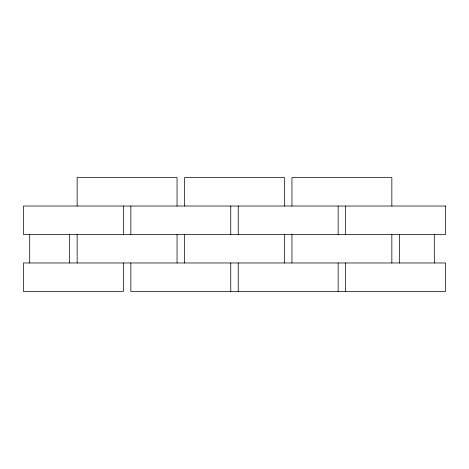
<?xml version="1.0" encoding="UTF-8"?>
<svg xmlns="http://www.w3.org/2000/svg" width="469" height="469" viewBox="0 0 469 469"><rect width="100%" height="100%" fill="white"/><g stroke="black" fill="none" stroke-linecap="round" stroke-linejoin="round"><path stroke-width="0.7" d="M434.312 234.5L434.312 262.974M399.342 234.5L399.342 262.974M391.85 206.026L391.85 177.552L291.947 177.552L291.947 206.026M391.85 234.5L391.85 262.974M345.647 206.026L345.647 234.5M345.647 262.974L345.647 291.448M338.149 206.026L338.149 234.5M338.149 262.974L338.149 291.448M291.947 234.5L291.947 262.974M284.454 206.026L284.454 177.552L184.546 177.552L184.546 206.026M284.454 234.5L284.454 262.974M238.246 206.026L238.246 234.5M238.246 262.974L238.246 291.448M230.754 206.026L230.754 234.5M230.754 262.974L230.754 291.448M184.546 234.5L184.546 262.974M177.053 206.026L177.053 177.552L77.151 177.552L77.151 206.026M177.053 234.5L177.053 262.974M130.851 206.026L130.851 234.5M130.851 262.974L130.851 291.448L445.55 291.448L445.55 262.974L23.45 262.974L23.45 291.448L123.353 291.448L123.353 262.974M123.353 206.026L123.353 234.5M77.151 234.5L77.151 262.974M69.658 234.5L69.658 262.974M29.694 234.5L29.694 262.974M445.55 206.026L23.45 206.026L23.45 234.5L445.55 234.5L445.55 206.026"/></g></svg>
